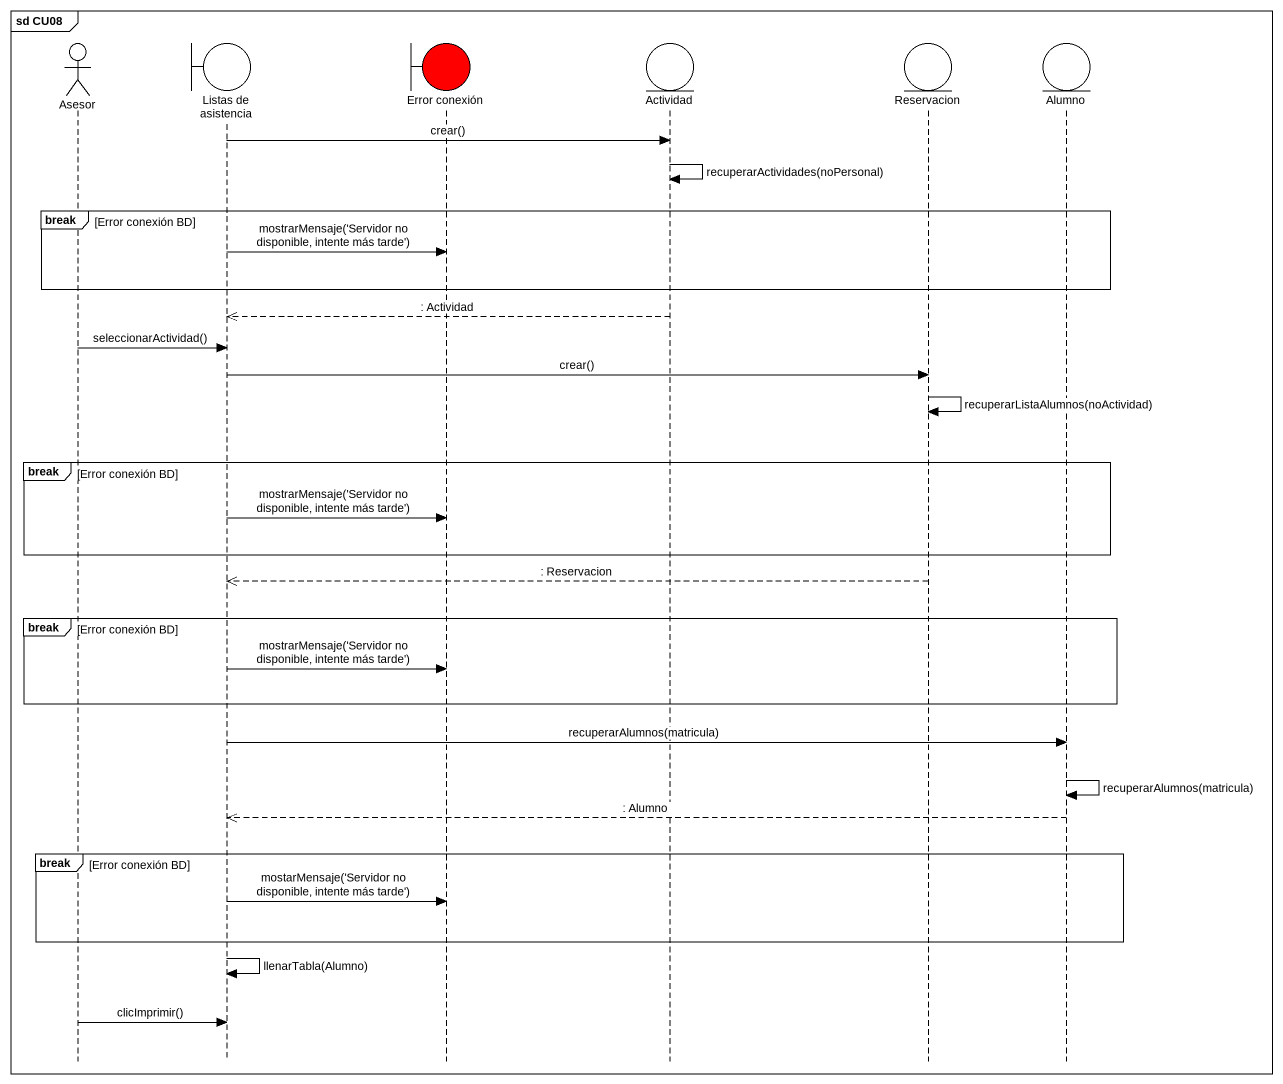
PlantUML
@startuml
mainframe sd CU08
hide footbox
actor Asesor
boundary "Listas de asistencia" as Listas_de_asistencia
boundary "Error conexión" as Error_conexión #FF0000
entity Actividad
entity Reservacion
entity Alumno

Listas_de_asistencia -> Actividad : crear()
Actividad -> Actividad : recuperarActividades(noPersonal)
break Error conexión BD
  Listas_de_asistencia -> Error_conexión : mostrarMensaje('Servidor no disponible, intente más tarde')
end
Actividad -->> Listas_de_asistencia : : Actividad
Asesor -> Listas_de_asistencia : seleccionarActividad()
Listas_de_asistencia -> Reservacion : crear()
Reservacion -> Reservacion : recuperarListaAlumnos(noActividad)
break Error conexión BD
  Listas_de_asistencia -> Error_conexión : mostrarMensaje('Servidor no disponible, intente más tarde')
end
Reservacion -->> Listas_de_asistencia : : Reservacion
break Error conexión BD
  Listas_de_asistencia -> Error_conexión : mostrarMensaje('Servidor no disponible, intente más tarde')
end
Listas_de_asistencia -> Alumno : recuperarAlumnos(matricula)
Alumno -> Alumno : recuperarAlumnos(matricula)
Alumno -->> Listas_de_asistencia : : Alumno
break Error conexión BD
  Listas_de_asistencia -> Error_conexión : mostarMensaje('Servidor no disponible, intente más tarde')
end
Listas_de_asistencia -> Listas_de_asistencia : llenarTabla(Alumno)
Asesor -> Listas_de_asistencia : clicImprimir()
@enduml
